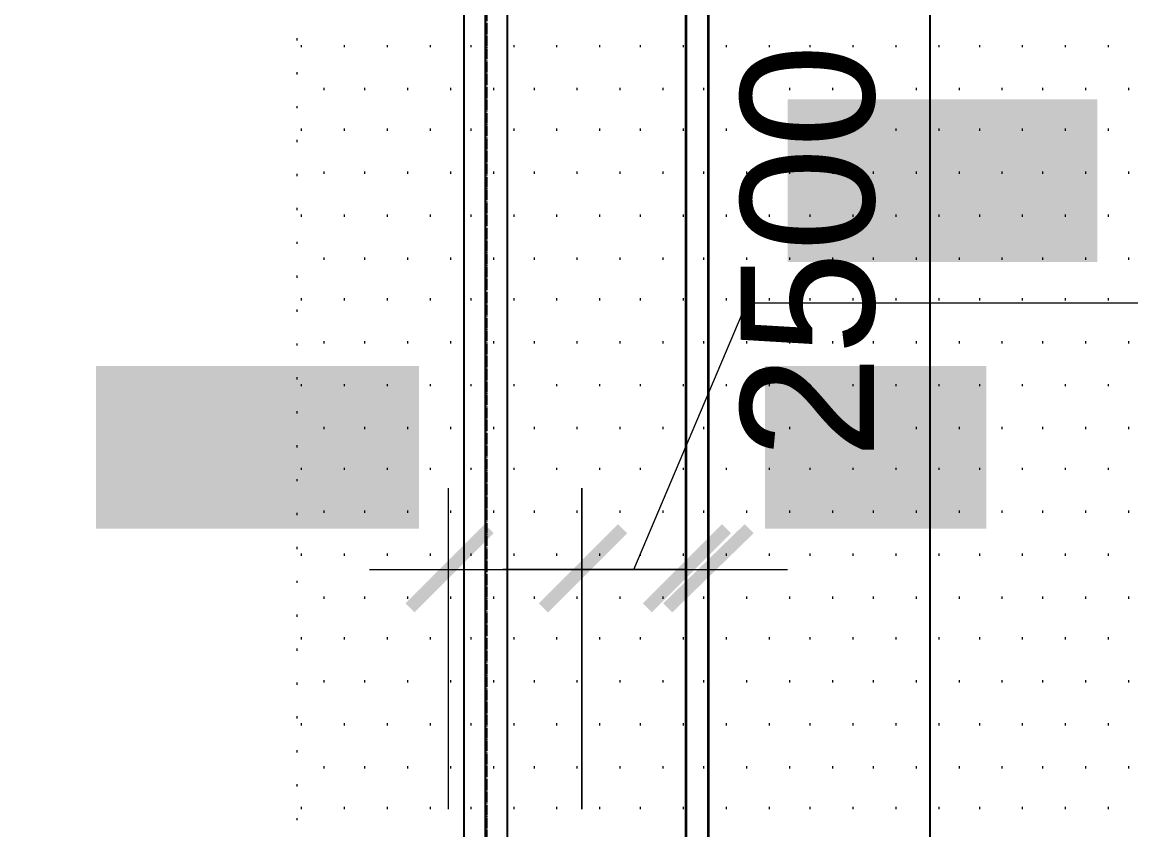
# Model space of a CAD drawing. Header units: millimetres. Extents: x -383313 to -161684, y -117025 to 99224.
# Drawn here: x -331384 to -329284, y -21665 to -20153 of the extents above; entities that cross this region are included whole.
import ezdxf

# ---------------------------------------------------------------- set-up
doc = ezdxf.new("R2010")
doc.units = ezdxf.units.MM
doc.header["$MEASUREMENT"] = 0
doc.linetypes.add('PS-GOST2.303 5', pattern=[24, 20, -1.5, 1, -1.5])
doc.layers.get('Defpoints').update_dxf_attribs({"color": 31})
for name, color, linetype in [('001__КОНСТРУКТИВ__Двери', 13, 'Continuous'), ('001__КОНСТРУКТИВ__размеры внутр.', 7, 'Continuous'), ('PDF_Geometry', 7, 'Continuous'), ('PDF_Solid Fills', 7, 'Continuous'), ('PS_Оси', 5, 'PS-GOST2.303 5')]:
    doc.layers.add(name, color=color, linetype=linetype)
doc.styles.add('PSTUDIO', font='arial.ttf')
doc.dimstyles.new('PS_TICK', dxfattribs={"dimscale": 100, "dimtxt": 2.5, "dimasz": 1, "dimexe": 2, "dimexo": 2, "dimgap": 1, "dimtad": 1, "dimdec": 0, "dimzin": 0, "dimdsep": 46, "dimtxsty": 'PSTUDIO', "dimblk": 'ARCHTICK', "dimcen": 2, "dimdle": 1.5, "dimse1": 1, "dimse2": 1, "dimadec": 0, "dimazin": 0, "dimtfac": 1, "dimtdec": 0, "dimtix": 1, "dimtmove": 1, "dimatfit": 3, "dimldrblk": 'ARCHTICK', "dimfxl": 1, "dimtolj": 1, "dimtzin": 0, "dimarcsym": 0})

# ---------------------------------------------------------------- blocks, each defined once
blk = doc.blocks.new('_ArchTick')
at = {"color": 0, "linetype": 'ByBlock', "const_width": 0.15}
blk.add_lwpolyline([(-0.5, -0.5), (0.5, 0.5)], dxfattribs=at)
blk = doc.blocks.new('*D281')
at = {"layer": '001__КОНСТРУКТИВ__размеры внутр.', "color": 0, "lineweight": -2, "ltscale": 100, "transparency": 16777216}
blk.add_line((-336984.8, -5432.1), (-336984.8, -20232.4), dxfattribs=at)
at = {"layer": 'Defpoints', "color": 0, "ltscale": 100, "transparency": 16777216}
for p in [(-330226.1, -5582.1), (-336984.8, -20082.4), (-335014.1, -20082.4)]:
    blk.add_point(p, dxfattribs=at)
at = {"layer": '001__КОНСТРУКТИВ__размеры внутр.', "color": 0, "lineweight": -2, "ltscale": 100, "transparency": 16777216, "xscale": 100, "yscale": 100, "zscale": 100}
for p, rotation in [((-336984.8, -5582.1), 90), ((-336984.8, -20082.4), 270)]:
    blk.add_blockref('_ArchTick', p, dxfattribs=dict(at, rotation=rotation))
at = {"layer": '001__КОНСТРУКТИВ__размеры внутр.', "color": 0, "ltscale": 100, "transparency": 16777216, "insert": (-337212.4, -12832.2), "char_height": 250, "attachment_point": 5, "rotation": 90, "style": 'PSTUDIO'}
blk.add_mtext('\\A1;14500', dxfattribs=at)
blk = doc.blocks.new('*D289')
at = {"layer": '001__КОНСТРУКТИВ__размеры внутр.', "color": 0, "lineweight": -2, "ltscale": 100, "transparency": 16777216}
blk.add_line((-329684.2, -19182.1), (-329684.2, -21982.1), dxfattribs=at)
at = {"layer": 'Defpoints', "color": 0, "ltscale": 100, "transparency": 16777216}
for p in [(-330226.1, -19332.1), (-330226.1, -21832.1), (-329684.2, -21832.1)]:
    blk.add_point(p, dxfattribs=at)
at = {"layer": '001__КОНСТРУКТИВ__размеры внутр.', "color": 0, "lineweight": -2, "ltscale": 100, "transparency": 16777216, "xscale": 100, "yscale": 100, "zscale": 100}
for p, rotation in [((-329684.2, -19332.1), 90), ((-329684.2, -21832.1), 270)]:
    blk.add_blockref('_ArchTick', p, dxfattribs=dict(at, rotation=rotation))
at = {"layer": '001__КОНСТРУКТИВ__размеры внутр.', "color": 0, "ltscale": 100, "transparency": 16777216, "insert": (-329911.8, -20582.1), "char_height": 250, "attachment_point": 5, "rotation": 90, "style": 'PSTUDIO'}
blk.add_mtext('\\A1;2500', dxfattribs=at)
blk = doc.blocks.new('A$Cf5759c35')
at = {"layer": 'PDF_Solid Fills'}
for points in [[(28629.9, -2057.4), (28608.7, -2057.4), (28604.5, -2061.6), (28600.2, -2065.9), (28596, -2074.3), (28591.8, -2078.6), (28587.5, -2082.8), (28583.3, -2091.3), (28579.1, -2091.3), (28570.6, -2095.5), (28566.4, -2099.7), (28562.1, -2104), (28553.7, -2108.2), (28596, -2112.4), (28596, -2307.2), (28629.9, -2307.2)], [(28786.5, -2057.4), (28786.5, -2057.4), (28765.3, -2057.4), (28756.9, -2061.6), (28752.6, -2061.6), (28744.2, -2065.9), (28739.9, -2070.1), (28735.7, -2074.3), (28731.5, -2078.6), (28790.7, -2082.8), (28795, -2082.8), (28803.4, -2082.8), (28807.7, -2087), (28811.9, -2087), (28820.4, -2091.3), (28824.6, -2095.5), (28824.6, -2099.7), (28828.8, -2104), (28833.1, -2112.4), (28837.3, -2116.7), (28837.3, -2125.1), (28837.3, -2129.4), (28837.3, -2137.8), (28837.3, -2142.1), (28837.3, -2150.5), (28837.3, -2159), (28833.1, -2163.2), (28833.1, -2171.7), (28828.8, -2175.9), (28824.6, -2180.2), (28820.4, -2184.4), (28816.1, -2188.6), (28841.5, -2188.6), (28841.5, -2197.1), (28841.5, -2197.1), (28841.5, -2205.6), (28841.5, -2214), (28841.5, -2218.3), (28837.3, -2226.7), (28837.3, -2235.2), (28837.3, -2235.2), (28833.1, -2243.7), (28833.1, -2252.1), (28828.8, -2256.4), (28824.6, -2260.6), (28824.6, -2264.8), (28820.4, -2269.1), (28811.9, -2277.5), (28807.7, -2281.8), (28803.4, -2281.8), (28799.2, -2286), (28790.7, -2286), (28782.3, -2286), (28841.5, -2290.2), (28845.8, -2286), (28850, -2277.5), (28854.2, -2273.3), (28854.2, -2264.8), (28858.5, -2260.6), (28862.7, -2252.1), (28862.7, -2252.1), (28862.7, -2247.9), (28866.9, -2243.7), (28866.9, -2235.2), (28866.9, -2231), (28871.2, -2222.5), (28871.2, -2218.3), (28871.2, -2209.8), (28871.2, -2201.3), (28871.2, -2192.9), (28871.2, -2184.4), (28871.2, -2175.9), (28871.2, -2175.9), (28871.2, -2167.5), (28871.2, -2159), (28871.2, -2150.5), (28871.2, -2142.1), (28871.2, -2133.6), (28866.9, -2129.4), (28866.9, -2120.9), (28866.9, -2116.7), (28862.7, -2112.4), (28862.7, -2108.2), (28862.7, -2104), (28858.5, -2099.7), (28854.2, -2091.3), (28850, -2087), (28845.8, -2082.8), (28841.5, -2078.6), (28837.3, -2074.3), (28833.1, -2070.1), (28824.6, -2065.9), (28820.4, -2061.6), (28811.9, -2061.6), (28807.7, -2057.4), (28799.2, -2057.4), (28795, -2057.4)], [(28731.5, -2078.6), (28727.2, -2082.8), (28723, -2087), (28718.8, -2095.5), (28714.5, -2099.7), (28714.5, -2104), (28710.3, -2112.4), (28710.3, -2116.7), (28710.3, -2125.1), (28706.1, -2133.6), (28706.1, -2142.1), (28706.1, -2146.3), (28710.3, -2150.5), (28710.3, -2159), (28710.3, -2167.5), (28714.5, -2171.7), (28714.5, -2180.2), (28718.8, -2184.4), (28723, -2188.6), (28723, -2197.1), (28727.2, -2201.3), (28790.7, -2197.1), (28782.3, -2197.1), (28778, -2192.9), (28769.6, -2192.9), (28765.3, -2188.6), (28761.1, -2184.4), (28752.6, -2180.2), (28752.6, -2180.2), (28748.4, -2175.9), (28744.2, -2167.5), (28744.2, -2163.2), (28739.9, -2154.8), (28739.9, -2150.5), (28739.9, -2142.1), (28739.9, -2133.6), (28739.9, -2129.4), (28744.2, -2120.9), (28744.2, -2116.7), (28748.4, -2108.2), (28748.4, -2104), (28752.6, -2099.7), (28761.1, -2091.3), (28765.3, -2087), (28769.6, -2087), (28778, -2082.8), (28782.3, -2082.8), (28790.7, -2082.8)], [(29057.4, -2061.6), (28930.4, -2061.6), (28909.3, -2188.6), (28938.9, -2192.9), (28938.9, -2188.6), (28943.1, -2184.4), (28951.6, -2180.2), (28955.8, -2175.9), (28955.8, -2175.9), (28960.1, -2171.7), (28968.5, -2171.7), (28977, -2167.5), (28981.2, -2167.5), (29044.7, -2163.2), (29044.7, -2163.2), (29040.5, -2159), (28943.1, -2159), (28955.8, -2091.3), (29057.4, -2091.3)], [(28553.7, -2108.2), (28549.4, -2112.4), (28545.2, -2116.7), (28536.7, -2120.9), (28536.7, -2150.5), (28536.7, -2146.3), (28545.2, -2146.3), (28549.4, -2142.1), (28553.7, -2142.1), (28562.1, -2137.8), (28570.6, -2133.6), (28570.6, -2133.6), (28574.8, -2129.4), (28583.3, -2125.1), (28587.5, -2120.9), (28591.8, -2116.7), (28596, -2112.4)], [(28989.7, -2142.1), (28989.7, -2142.1), (28977, -2142.1), (28968.5, -2146.3), (28960.1, -2146.3), (28955.8, -2150.5), (28951.6, -2154.8), (28943.1, -2159), (29040.5, -2159), (29036.3, -2154.8), (29027.8, -2150.5), (29023.6, -2146.3), (29019.3, -2146.3), (29010.9, -2142.1), (29006.6, -2142.1), (28998.2, -2142.1)], [(29044.7, -2163.2), (28981.2, -2167.5), (28989.7, -2167.5), (28998.2, -2171.7), (29006.6, -2171.7), (29010.9, -2175.9), (29015.1, -2180.2), (29019.3, -2184.4), (29023.6, -2188.6), (29027.8, -2192.9), (29032, -2197.1), (29032, -2205.6), (29036.3, -2209.8), (29036.3, -2218.3), (29036.3, -2226.7), (29036.3, -2226.7), (29036.3, -2231), (29036.3, -2239.4), (29032, -2247.9), (29032, -2252.1), (29027.8, -2260.6), (29023.6, -2264.8), (29019.3, -2269.1), (29019.3, -2269.1), (29015.1, -2277.5), (29006.6, -2277.5), (29002.4, -2281.8), (28998.2, -2286), (28989.7, -2286), (28981.2, -2286), (29044.7, -2286), (29049, -2281.8), (29049, -2281.8), (29053.2, -2273.3), (29057.4, -2269.1), (29061.7, -2264.8), (29061.7, -2256.4), (29065.9, -2252.1), (29065.9, -2243.7), (29065.9, -2235.2), (29070.1, -2231), (29070.1, -2222.5), (29070.1, -2218.3), (29065.9, -2214), (29065.9, -2205.6), (29065.9, -2197.1), (29061.7, -2192.9), (29061.7, -2184.4), (29057.4, -2180.2), (29053.2, -2175.9), (29049, -2167.5)], [(28816.1, -2188.6), (28807.7, -2192.9), (28795, -2192.9), (28790.7, -2197.1), (28727.2, -2201.3), (28731.5, -2201.3), (28739.9, -2205.6), (28744.2, -2209.8), (28748.4, -2214), (28756.9, -2218.3), (28761.1, -2218.3), (28769.6, -2222.5), (28773.8, -2222.5), (28782.3, -2222.5), (28782.3, -2222.5), (28790.7, -2222.5), (28799.2, -2222.5), (28803.4, -2218.3), (28811.9, -2218.3), (28816.1, -2214), (28816.1, -2214), (28824.6, -2209.8), (28828.8, -2205.6), (28833.1, -2201.3), (28837.3, -2197.1), (28841.5, -2188.6)], [(28934.7, -2239.4), (28900.8, -2243.7), (28905, -2243.7), (28905, -2260.6), (28909.3, -2264.8), (28909.3, -2273.3), (28913.5, -2277.5), (28917.7, -2281.8), (28922, -2286), (28926.2, -2290.2), (28930.4, -2294.5), (28934.7, -2298.7), (28943.1, -2302.9), (28947.4, -2307.2), (28955.8, -2307.2), (28960.1, -2307.2), (28968.5, -2311.4), (28977, -2311.4), (28981.2, -2311.4), (28985.5, -2311.4), (28989.7, -2311.4), (28998.2, -2311.4), (29006.6, -2307.2), (29010.9, -2307.2), (29019.3, -2302.9), (29023.6, -2302.9), (29027.8, -2298.7), (29036.3, -2294.5), (29040.5, -2290.2), (29044.7, -2286), (28981.2, -2286), (28981.2, -2286), (28977, -2286), (28968.5, -2286), (28964.3, -2281.8), (28955.8, -2277.5), (28951.6, -2273.3), (28947.4, -2269.1), (28943.1, -2264.8), (28943.1, -2260.6), (28938.9, -2252.1), (28934.7, -2247.9)], [(28739.9, -2247.9), (28714.5, -2247.9), (28714.5, -2260.6), (28718.8, -2269.1), (28718.8, -2273.3), (28723, -2281.8), (28727.2, -2286), (28731.5, -2290.2), (28735.7, -2294.5), (28735.7, -2298.7), (28744.2, -2302.9), (28748.4, -2302.9), (28752.6, -2307.2), (28761.1, -2307.2), (28769.6, -2311.4), (28773.8, -2311.4), (28782.3, -2311.4), (28786.5, -2311.4), (28795, -2311.4), (28799.2, -2311.4), (28807.7, -2307.2), (28811.9, -2307.2), (28820.4, -2302.9), (28824.6, -2298.7), (28833.1, -2298.7), (28837.3, -2294.5), (28841.5, -2290.2), (28782.3, -2286), (28782.3, -2286), (28773.8, -2286), (28765.3, -2281.8), (28761.1, -2281.8), (28756.9, -2277.5), (28752.6, -2273.3), (28748.4, -2269.1), (28744.2, -2260.6), (28744.2, -2256.4)], [(27330.2, -2556.9), (27309.1, -2556.9), (27300.6, -2561.2), (27296.4, -2561.2), (27287.9, -2565.4), (27283.7, -2565.4), (27279.4, -2569.6), (27275.2, -2573.9), (27271, -2578.1), (27266.7, -2582.3), (27262.5, -2586.6), (27258.3, -2595), (27254, -2599.3), (27254, -2607.7), (27249.8, -2612), (27249.8, -2620.4), (27249.8, -2628.9), (27279.4, -2633.1), (27279.4, -2624.7), (27283.7, -2616.2), (27283.7, -2612), (27287.9, -2603.5), (27292.1, -2599.3), (27296.4, -2595), (27296.4, -2590.8), (27304.8, -2586.6), (27309.1, -2586.6), (27313.3, -2582.3), (27321.8, -2582.3), (27330.2, -2582.3), (27393.7, -2582.3), (27385.3, -2573.9), (27385.3, -2573.9), (27381, -2569.6), (27376.8, -2569.6), (27372.6, -2565.4), (27364.1, -2561.2), (27359.9, -2561.2), (27351.4, -2556.9), (27347.2, -2556.9), (27338.7, -2556.9)], [(27596.9, -2561.2), (27469.9, -2561.2), (27448.8, -2688.2), (27478.4, -2692.4), (27478.4, -2688.2), (27482.6, -2683.9), (27491.1, -2679.7), (27495.3, -2675.5), (27495.3, -2675.5), (27499.6, -2671.2), (27508, -2671.2), (27516.5, -2667), (27520.7, -2667), (27584.2, -2662.8), (27584.2, -2662.8), (27580, -2658.5), (27482.6, -2658.5), (27495.3, -2590.8), (27596.9, -2590.8)], [(27719.7, -2556.9), (27719.7, -2556.9), (27694.3, -2556.9), (27690.1, -2561.2), (27685.8, -2561.2), (27677.4, -2565.4), (27673.1, -2569.6), (27673.1, -2569.6), (27668.9, -2573.9), (27664.7, -2582.3), (27719.7, -2582.3), (27719.7, -2582.3), (27728.2, -2582.3), (27732.4, -2582.3), (27740.9, -2586.6), (27745.1, -2590.8), (27749.3, -2595), (27753.6, -2603.5), (27753.6, -2603.5), (27757.8, -2607.7), (27757.8, -2612), (27762, -2616.2), (27762, -2620.4), (27762, -2624.7), (27766.3, -2633.1), (27766.3, -2641.6), (27766.3, -2645.8), (27766.3, -2654.3), (27766.3, -2662.8), (27766.3, -2675.5), (27766.3, -2683.9), (27766.3, -2683.9), (27766.3, -2696.6), (27766.3, -2705.1), (27766.3, -2713.6), (27766.3, -2722), (27766.3, -2726.3), (27766.3, -2734.7), (27762, -2743.2), (27762, -2747.4), (27762, -2751.7), (27757.8, -2755.9), (27757.8, -2760.1), (27753.6, -2764.4), (27753.6, -2768.6), (27749.3, -2772.8), (27740.9, -2777.1), (27736.6, -2781.3), (27732.4, -2785.5), (27723.9, -2785.5), (27719.7, -2785.5), (27664.7, -2789.8), (27668.9, -2794), (27673.1, -2798.2), (27677.4, -2802.5), (27685.8, -2802.5), (27690.1, -2806.7), (27698.5, -2806.7), (27702.8, -2810.9), (27711.2, -2810.9), (27719.7, -2810.9), (27719.7, -2810.9), (27728.2, -2810.9), (27732.4, -2810.9), (27740.9, -2806.7), (27745.1, -2806.7), (27753.6, -2802.5), (27757.8, -2798.2), (27762, -2798.2), (27766.3, -2794), (27770.5, -2789.8), (27774.7, -2785.5), (27779, -2781.3), (27783.2, -2772.8), (27783.2, -2768.6), (27787.4, -2760.1), (27791.7, -2755.9), (27791.7, -2751.7), (27791.7, -2747.4), (27795.9, -2743.2), (27795.9, -2734.7), (27795.9, -2730.5), (27795.9, -2722), (27800.1, -2713.6), (27800.1, -2709.3), (27800.1, -2700.9), (27800.1, -2692.4), (27800.1, -2683.9), (27800.1, -2679.7), (27800.1, -2671.2), (27800.1, -2662.8), (27800.1, -2654.3), (27800.1, -2650.1), (27795.9, -2641.6), (27795.9, -2637.4), (27795.9, -2628.9), (27795.9, -2624.7), (27791.7, -2616.2), (27791.7, -2612), (27787.4, -2603.5), (27783.2, -2599.3), (27783.2, -2590.8), (27779, -2586.6), (27779, -2586.6), (27774.7, -2582.3), (27770.5, -2578.1), (27766.3, -2569.6), (27757.8, -2565.4), (27753.6, -2565.4), (27753.6, -2561.2), (27745.1, -2561.2), (27740.9, -2556.9), (27732.4, -2556.9), (27723.9, -2556.9)], [(28634.1, -2556.9), (28608.7, -2556.9), (28494.4, -2717.8), (28494.4, -2747.4), (28604.5, -2747.4), (28604.5, -2806.7), (28634.1, -2806.7), (28634.1, -2747.4), (28668, -2747.4), (28668, -2717.8), (28634.1, -2717.8), (28524, -2717.8), (28604.5, -2607.7)], [(28634.1, -2556.9), (28604.5, -2607.7), (28604.5, -2717.8), (28524, -2717.8), (28634.1, -2717.8)], [(28782.3, -2556.9), (28782.3, -2556.9), (28756.9, -2556.9), (28752.6, -2561.2), (28748.4, -2561.2), (28739.9, -2565.4), (28735.7, -2569.6), (28735.7, -2569.6), (28731.5, -2573.9), (28727.2, -2582.3), (28782.3, -2582.3), (28782.3, -2582.3), (28790.7, -2582.3), (28795, -2582.3), (28803.4, -2586.6), (28807.7, -2590.8), (28811.9, -2595), (28816.1, -2603.5), (28816.1, -2603.5), (28820.4, -2607.7), (28820.4, -2612), (28824.6, -2616.2), (28824.6, -2620.4), (28824.6, -2624.7), (28828.8, -2633.1), (28828.8, -2641.6), (28828.8, -2645.8), (28828.8, -2654.3), (28828.8, -2662.8), (28828.8, -2675.5), (28828.8, -2683.9), (28828.8, -2683.9), (28828.8, -2696.6), (28828.8, -2705.1), (28828.8, -2713.6), (28828.8, -2722), (28828.8, -2726.3), (28828.8, -2734.7), (28824.6, -2743.2), (28824.6, -2747.4), (28824.6, -2751.7), (28820.4, -2755.9), (28820.4, -2760.1), (28816.1, -2764.4), (28816.1, -2768.6), (28811.9, -2772.8), (28803.4, -2777.1), (28799.2, -2781.3), (28795, -2785.5), (28786.5, -2785.5), (28782.3, -2785.5), (28727.2, -2789.8), (28731.5, -2794), (28735.7, -2798.2), (28739.9, -2802.5), (28748.4, -2802.5), (28752.6, -2806.7), (28761.1, -2806.7), (28765.3, -2810.9), (28773.8, -2810.9), (28782.3, -2810.9), (28782.3, -2810.9), (28790.7, -2810.9), (28795, -2810.9), (28803.4, -2806.7), (28807.7, -2806.7), (28816.1, -2802.5), (28820.4, -2798.2), (28824.6, -2798.2), (28828.8, -2794), (28833.1, -2789.8), (28837.3, -2785.5), (28841.5, -2781.3), (28845.8, -2772.8), (28845.8, -2768.6), (28850, -2760.1), (28854.2, -2755.9), (28854.2, -2751.7), (28854.2, -2747.4), (28858.5, -2743.2), (28858.5, -2734.7), (28858.5, -2730.5), (28858.5, -2722), (28862.7, -2713.6), (28862.7, -2709.3), (28862.7, -2700.9), (28862.7, -2692.4), (28862.7, -2683.9), (28862.7, -2679.7), (28862.7, -2671.2), (28862.7, -2662.8), (28862.7, -2654.3), (28862.7, -2650.1), (28858.5, -2641.6), (28858.5, -2637.4), (28858.5, -2628.9), (28858.5, -2624.7), (28854.2, -2616.2), (28854.2, -2612), (28850, -2603.5), (28845.8, -2599.3), (28845.8, -2590.8), (28841.5, -2586.6), (28841.5, -2586.6), (28837.3, -2582.3), (28833.1, -2578.1), (28828.8, -2569.6), (28820.4, -2565.4), (28816.1, -2565.4), (28816.1, -2561.2), (28807.7, -2561.2), (28803.4, -2556.9), (28795, -2556.9), (28786.5, -2556.9)], [(27393.7, -2582.3), (27330.2, -2582.3), (27347.2, -2582.3), (27351.4, -2586.6), (27359.9, -2590.8), (27364.1, -2595), (27364.1, -2595), (27368.3, -2599.3), (27372.6, -2603.5), (27376.8, -2612), (27376.8, -2616.2), (27376.8, -2624.7), (27376.8, -2628.9), (27376.8, -2637.4), (27372.6, -2641.6), (27372.6, -2650.1), (27368.3, -2654.3), (27364.1, -2662.8), (27359.9, -2662.8), (27355.6, -2667), (27351.4, -2671.2), (27347.2, -2675.5), (27342.9, -2683.9), (27338.7, -2688.2), (27334.5, -2692.4), (27326, -2696.6), (27321.8, -2700.9), (27313.3, -2709.3), (27309.1, -2713.6), (27300.6, -2717.8), (27296.4, -2726.3), (27287.9, -2730.5), (27283.7, -2734.7), (27279.4, -2739), (27275.2, -2743.2), (27271, -2747.4), (27266.7, -2751.7), (27262.5, -2755.9), (27258.3, -2760.1), (27254, -2768.6), (27254, -2772.8), (27249.8, -2781.3), (27245.6, -2785.5), (27245.6, -2785.5), (27245.6, -2794), (27245.6, -2798.2), (27241.3, -2806.7), (27410.7, -2806.7), (27410.7, -2777.1), (27287.9, -2777.1), (27287.9, -2777.1), (27287.9, -2772.8), (27292.1, -2764.4), (27300.6, -2760.1), (27300.6, -2760.1), (27304.8, -2755.9), (27309.1, -2751.7), (27313.3, -2747.4), (27321.8, -2743.2), (27326, -2734.7), (27334.5, -2730.5), (27334.5, -2726.3), (27342.9, -2722), (27351.4, -2717.8), (27355.6, -2709.3), (27359.9, -2705.1), (27364.1, -2700.9), (27372.6, -2696.6), (27376.8, -2692.4), (27376.8, -2688.2), (27381, -2683.9), (27385.3, -2683.9), (27389.5, -2675.5), (27393.7, -2671.2), (27398, -2667), (27398, -2658.5), (27402.2, -2654.3), (27402.2, -2650.1), (27406.4, -2645.8), (27406.4, -2637.4), (27406.4, -2633.1), (27406.4, -2624.7), (27406.4, -2624.7), (27406.4, -2616.2), (27406.4, -2612), (27406.4, -2603.5), (27402.2, -2599.3), (27398, -2590.8), (27398, -2586.6)], [(27664.7, -2582.3), (27660.4, -2586.6), (27656.2, -2590.8), (27652, -2599.3), (27647.7, -2603.5), (27647.7, -2612), (27643.5, -2612), (27643.5, -2620.4), (27643.5, -2624.7), (27639.3, -2633.1), (27639.3, -2637.4), (27639.3, -2645.8), (27639.3, -2650.1), (27639.3, -2658.5), (27639.3, -2667), (27635, -2675.5), (27635, -2683.9), (27635, -2688.2), (27635, -2696.6), (27639.3, -2705.1), (27639.3, -2713.6), (27639.3, -2722), (27639.3, -2730.5), (27639.3, -2734.7), (27643.5, -2743.2), (27643.5, -2747.4), (27647.7, -2755.9), (27647.7, -2760.1), (27652, -2764.4), (27652, -2772.8), (27656.2, -2777.1), (27660.4, -2781.3), (27660.4, -2785.5), (27664.7, -2789.8), (27719.7, -2785.5), (27715.5, -2785.5), (27711.2, -2785.5), (27702.8, -2781.3), (27698.5, -2781.3), (27694.3, -2777.1), (27685.8, -2772.8), (27681.6, -2764.4), (27681.6, -2764.4), (27681.6, -2760.1), (27677.4, -2755.9), (27677.4, -2751.7), (27673.1, -2747.4), (27673.1, -2739), (27673.1, -2734.7), (27668.9, -2726.3), (27668.9, -2717.8), (27668.9, -2709.3), (27668.9, -2700.9), (27668.9, -2692.4), (27668.9, -2683.9), (27668.9, -2675.5), (27668.9, -2667), (27668.9, -2658.5), (27668.9, -2650.1), (27668.9, -2641.6), (27673.1, -2637.4), (27673.1, -2628.9), (27673.1, -2624.7), (27677.4, -2616.2), (27677.4, -2612), (27681.6, -2607.7), (27681.6, -2603.5), (27685.8, -2599.3), (27690.1, -2595), (27694.3, -2590.8), (27698.5, -2586.6), (27702.8, -2582.3), (27711.2, -2582.3), (27719.7, -2582.3)], [(28727.2, -2582.3), (28723, -2586.6), (28718.8, -2590.8), (28714.5, -2599.3), (28710.3, -2603.5), (28710.3, -2612), (28706.1, -2612), (28706.1, -2620.4), (28706.1, -2624.7), (28701.8, -2633.1), (28701.8, -2637.4), (28701.8, -2645.8), (28701.8, -2650.1), (28701.8, -2658.5), (28701.8, -2667), (28697.6, -2675.5), (28697.6, -2683.9), (28697.6, -2688.2), (28697.6, -2696.6), (28701.8, -2705.1), (28701.8, -2713.6), (28701.8, -2722), (28701.8, -2730.5), (28701.8, -2734.7), (28706.1, -2743.2), (28706.1, -2747.4), (28710.3, -2755.9), (28710.3, -2760.1), (28714.5, -2764.4), (28714.5, -2772.8), (28718.8, -2777.1), (28723, -2781.3), (28723, -2785.5), (28727.2, -2789.8), (28782.3, -2785.5), (28778, -2785.5), (28773.8, -2785.5), (28765.3, -2781.3), (28761.1, -2781.3), (28756.9, -2777.1), (28748.4, -2772.8), (28744.2, -2764.4), (28744.2, -2764.4), (28744.2, -2760.1), (28739.9, -2755.9), (28739.9, -2751.7), (28735.7, -2747.4), (28735.7, -2739), (28735.7, -2734.7), (28731.5, -2726.3), (28731.5, -2717.8), (28731.5, -2709.3), (28731.5, -2700.9), (28731.5, -2692.4), (28731.5, -2683.9), (28731.5, -2675.5), (28731.5, -2667), (28731.5, -2658.5), (28731.5, -2650.1), (28731.5, -2641.6), (28735.7, -2637.4), (28735.7, -2628.9), (28735.7, -2624.7), (28739.9, -2616.2), (28739.9, -2612), (28744.2, -2607.7), (28744.2, -2603.5), (28748.4, -2599.3), (28752.6, -2595), (28756.9, -2590.8), (28761.1, -2586.6), (28765.3, -2582.3), (28773.8, -2582.3), (28782.3, -2582.3)], [(27529.2, -2641.6), (27529.2, -2641.6), (27516.5, -2641.6), (27508, -2645.8), (27499.6, -2645.8), (27495.3, -2650.1), (27491.1, -2654.3), (27482.6, -2658.5), (27580, -2658.5), (27575.8, -2654.3), (27567.3, -2650.1), (27563.1, -2645.8), (27558.8, -2645.8), (27550.4, -2641.6), (27546.1, -2641.6), (27537.7, -2641.6)], [(27584.2, -2662.8), (27520.7, -2667), (27529.2, -2667), (27537.7, -2671.2), (27546.1, -2671.2), (27550.4, -2675.5), (27554.6, -2679.7), (27558.8, -2683.9), (27563.1, -2688.2), (27567.3, -2692.4), (27571.5, -2696.6), (27571.5, -2705.1), (27575.8, -2709.3), (27575.8, -2717.8), (27575.8, -2726.3), (27575.8, -2726.3), (27575.8, -2730.5), (27575.8, -2739), (27571.5, -2747.4), (27571.5, -2751.7), (27567.3, -2760.1), (27563.1, -2764.4), (27558.8, -2768.6), (27558.8, -2768.6), (27554.6, -2777.1), (27546.1, -2777.1), (27541.9, -2781.3), (27537.7, -2785.5), (27529.2, -2785.5), (27520.7, -2785.5), (27584.2, -2785.5), (27588.5, -2781.3), (27588.5, -2781.3), (27592.7, -2772.8), (27596.9, -2768.6), (27601.2, -2764.4), (27601.2, -2755.9), (27605.4, -2751.7), (27605.4, -2743.2), (27605.4, -2734.7), (27609.6, -2730.5), (27609.6, -2722), (27609.6, -2717.8), (27605.4, -2713.6), (27605.4, -2705.1), (27605.4, -2696.6), (27601.2, -2692.4), (27601.2, -2683.9), (27596.9, -2679.7), (27592.7, -2675.5), (27588.5, -2667)], [(27474.2, -2739), (27440.3, -2743.2), (27444.5, -2743.2), (27444.5, -2760.1), (27448.8, -2764.4), (27448.8, -2772.8), (27453, -2777.1), (27457.2, -2781.3), (27461.5, -2785.5), (27465.7, -2789.8), (27469.9, -2794), (27474.2, -2798.2), (27482.6, -2802.5), (27486.9, -2806.7), (27495.3, -2806.7), (27499.6, -2806.7), (27508, -2810.9), (27516.5, -2810.9), (27520.7, -2810.9), (27525, -2810.9), (27529.2, -2810.9), (27537.7, -2810.9), (27546.1, -2806.7), (27550.4, -2806.7), (27558.8, -2802.5), (27563.1, -2802.5), (27567.3, -2798.2), (27575.8, -2794), (27580, -2789.8), (27584.2, -2785.5), (27520.7, -2785.5), (27520.7, -2785.5), (27516.5, -2785.5), (27508, -2785.5), (27503.8, -2781.3), (27495.3, -2777.1), (27491.1, -2772.8), (27486.9, -2768.6), (27482.6, -2764.4), (27482.6, -2760.1), (27478.4, -2751.7), (27474.2, -2747.4)]]:
    blk.add_hatch(color=8, dxfattribs=at).paths.add_polyline_path(points)
at = {"layer": 'PDF_Geometry', "color": 8, "lineweight": 35}
blk.add_lwpolyline([(38379.2, 12310.5), (28320.8, 12310.5), (28320.8, -7277.1), (28422.4, -7277.1), (28422.4, -3564.5), (28363.2, -3564.5), (28363.2, -1066.8), (28422.4, -1066.8), (28422.4, 2434.2), (28363.2, 2434.2), (28363.2, 4931.8), (28422.4, 4931.8), (28422.4, 8432.8), (28363.2, 8432.8), (28363.2, 10934.7), (28422.4, 10934.7), (28422.4, 12208.9), (38379.2, 12208.9)], dxfattribs=at)
at = {"layer": 'PDF_Geometry', "color": 8, "lineweight": 13}
for points in [[(27592.7, -1921.9), (27592.7, -1917.7)], [(27592.7, -1985.4), (27592.7, -1981.2)], [(27592.7, -2048.9), (27592.7, -2044.7)], [(27592.7, -2112.4), (27592.7, -2108.2)], [(27592.7, -2175.9), (27592.7, -2171.7)], [(27592.7, -2239.4), (27592.7, -2235.2)], [(27592.7, -2302.9), (27592.7, -2298.7)], [(27592.7, -2366.4), (27592.7, -2362.2)], [(28223.5, -2912.5), (28435.1, -2413), (29167.5, -2413)], [(27592.7, -2429.9), (27592.7, -2425.7)], [(27592.7, -2493.4), (27592.7, -2489.2)], [(27592.7, -2556.9), (27592.7, -2552.7)], [(27592.7, -2620.4), (27592.7, -2616.2)], [(27592.7, -2683.9), (27592.7, -2679.7)], [(27592.7, -2747.4), (27592.7, -2743.2)], [(27876.3, -3361.3), (27876.3, -2760.1)], [(28363.2, -3361.3), (28363.2, -2760.1)], [(27592.7, -2810.9), (27592.7, -2806.7)], [(27592.7, -2874.4), (27592.7, -2870.2)], [(27728.2, -2912.5), (28278.5, -2912.5)], [(28126.1, -2912.5), (27977.9, -2912.5)], [(28126.1, -2912.5), (28320.8, -2912.5), (28126.1, -2912.5)], [(28172.7, -2912.5), (28320.8, -2912.5), (28473.2, -2912.5)], [(28320.8, -2912.5), (28363.2, -2912.5), (28511.3, -2912.5)], [(27592.7, -2937.9), (27592.7, -2933.7)], [(27592.7, -3001.4), (27592.7, -2997.2)], [(27592.7, -3064.9), (27592.7, -3060.7)], [(27592.7, -3128.4), (27592.7, -3124.2)], [(27592.7, -3191.9), (27592.7, -3187.7)], [(27592.7, -3255.4), (27592.7, -3251.2)], [(27592.7, -3318.9), (27592.7, -3314.7)], [(27592.7, -3382.4), (27592.7, -3378.2)]]:
    blk.add_lwpolyline(points, dxfattribs=at)
at = {"layer": 'PDF_Geometry', "color": 8, "lineweight": 9}
for points in [[(27601.2, -1934.6), (27601.2, -1930.4)], [(27681.6, -1934.6), (27681.6, -1930.4)], [(27762, -1934.6), (27762, -1930.4)], [(27842.5, -1934.6), (27842.5, -1930.4)], [(27918.7, -1934.6), (27918.7, -1930.4)], [(27999.1, -1934.6), (27999.1, -1930.4)], [(28079.5, -1934.6), (28079.5, -1930.4)], [(28160, -1934.6), (28160, -1930.4)], [(28236.2, -1934.6), (28236.2, -1930.4)], [(28316.6, -1934.6), (28316.6, -1930.4)], [(28397, -1934.6), (28397, -1930.4)], [(28477.5, -1934.6), (28477.5, -1930.4)], [(28553.7, -1934.6), (28553.7, -1930.4)], [(28634.1, -1934.6), (28634.1, -1930.4)], [(28714.5, -1934.6), (28714.5, -1930.4)], [(28795, -1934.6), (28795, -1930.4)], [(28871.2, -1934.6), (28871.2, -1930.4)], [(28951.6, -1934.6), (28951.6, -1930.4)], [(29032, -1934.6), (29032, -1930.4)], [(29112.5, -1934.6), (29112.5, -1930.4)], [(27643.5, -2015.1), (27643.5, -2010.8)], [(27719.7, -2015.1), (27719.7, -2010.8)], [(27800.1, -2015.1), (27800.1, -2010.8)], [(27880.6, -2015.1), (27880.6, -2010.8)], [(27961, -2015.1), (27961, -2010.8)], [(28037.2, -2015.1), (28037.2, -2010.8)], [(28117.6, -2015.1), (28117.6, -2010.8)], [(28198.1, -2015.1), (28198.1, -2010.8)], [(28278.5, -2015.1), (28278.5, -2010.8)], [(28354.7, -2015.1), (28354.7, -2010.8)], [(28435.1, -2015.1), (28435.1, -2010.8)], [(28515.6, -2015.1), (28515.6, -2010.8)], [(28596, -2015.1), (28596, -2010.8)], [(28672.2, -2015.1), (28672.2, -2010.8)], [(28752.6, -2015.1), (28752.6, -2010.8)], [(28833.1, -2015.1), (28833.1, -2010.8)], [(28913.5, -2015.1), (28913.5, -2010.8)], [(28989.7, -2015.1), (28989.7, -2010.8)], [(29070.1, -2015.1), (29070.1, -2010.8)], [(29150.6, -2015.1), (29150.6, -2010.8)], [(27601.2, -2091.3), (27601.2, -2087)], [(27681.6, -2091.3), (27681.6, -2087)], [(27762, -2091.3), (27762, -2087)], [(27842.5, -2091.3), (27842.5, -2087)], [(27918.7, -2091.3), (27918.7, -2087)], [(27999.1, -2091.3), (27999.1, -2087)], [(28079.5, -2091.3), (28079.5, -2087)], [(28160, -2091.3), (28160, -2087)], [(28236.2, -2091.3), (28236.2, -2087)], [(28316.6, -2091.3), (28316.6, -2087)], [(28397, -2091.3), (28397, -2087)], [(28477.5, -2091.3), (28477.5, -2087)], [(28553.7, -2091.3), (28553.7, -2087)], [(28634.1, -2091.3), (28634.1, -2087)], [(28714.5, -2091.3), (28714.5, -2087)], [(28795, -2091.3), (28795, -2087)], [(28871.2, -2091.3), (28871.2, -2087)], [(28951.6, -2091.3), (28951.6, -2087)], [(29032, -2091.3), (29032, -2087)], [(29112.5, -2091.3), (29112.5, -2087)], [(27643.5, -2171.7), (27643.5, -2167.5)], [(27719.7, -2171.7), (27719.7, -2167.5)], [(27800.1, -2171.7), (27800.1, -2167.5)], [(27880.6, -2171.7), (27880.6, -2167.5)], [(27961, -2171.7), (27961, -2167.5)], [(28037.2, -2171.7), (28037.2, -2167.5)], [(28117.6, -2171.7), (28117.6, -2167.5)], [(28198.1, -2171.7), (28198.1, -2167.5)], [(28278.5, -2171.7), (28278.5, -2167.5)], [(28354.7, -2171.7), (28354.7, -2167.5)], [(28435.1, -2171.7), (28435.1, -2167.5)], [(28515.6, -2171.7), (28515.6, -2167.5)], [(28596, -2171.7), (28596, -2167.5)], [(28672.2, -2171.7), (28672.2, -2167.5)], [(28752.6, -2171.7), (28752.6, -2167.5)], [(28833.1, -2171.7), (28833.1, -2167.5)], [(28913.5, -2171.7), (28913.5, -2167.5)], [(28989.7, -2171.7), (28989.7, -2167.5)], [(29070.1, -2171.7), (29070.1, -2167.5)], [(29150.6, -2171.7), (29150.6, -2167.5)], [(27601.2, -2252.1), (27601.2, -2247.9)], [(27681.6, -2252.1), (27681.6, -2247.9)], [(27762, -2252.1), (27762, -2247.9)], [(27842.5, -2252.1), (27842.5, -2247.9)], [(27918.7, -2252.1), (27918.7, -2247.9)], [(27999.1, -2252.1), (27999.1, -2247.9)], [(28079.5, -2252.1), (28079.5, -2247.9)], [(28160, -2252.1), (28160, -2247.9)], [(28236.2, -2252.1), (28236.2, -2247.9)], [(28316.6, -2252.1), (28316.6, -2247.9)], [(28397, -2252.1), (28397, -2247.9)], [(28477.5, -2252.1), (28477.5, -2247.9)], [(28553.7, -2252.1), (28553.7, -2247.9)], [(28634.1, -2252.1), (28634.1, -2247.9)], [(28714.5, -2252.1), (28714.5, -2247.9)], [(28795, -2252.1), (28795, -2247.9)], [(28871.2, -2252.1), (28871.2, -2247.9)], [(28951.6, -2252.1), (28951.6, -2247.9)], [(29032, -2252.1), (29032, -2247.9)], [(29112.5, -2252.1), (29112.5, -2247.9)], [(27643.5, -2332.6), (27643.5, -2328.3)], [(27719.7, -2332.6), (27719.7, -2328.3)], [(27800.1, -2332.6), (27800.1, -2328.3)], [(27880.6, -2332.6), (27880.6, -2328.3)], [(27961, -2332.6), (27961, -2328.3)], [(28037.2, -2332.6), (28037.2, -2328.3)], [(28117.6, -2332.6), (28117.6, -2328.3)], [(28198.1, -2332.6), (28198.1, -2328.3)], [(28278.5, -2332.6), (28278.5, -2328.3)], [(28354.7, -2332.6), (28354.7, -2328.3)], [(28435.1, -2332.6), (28435.1, -2328.3)], [(28515.6, -2332.6), (28515.6, -2328.3)], [(28596, -2332.6), (28596, -2328.3)], [(28672.2, -2332.6), (28672.2, -2328.3)], [(28752.6, -2332.6), (28752.6, -2328.3)], [(28833.1, -2332.6), (28833.1, -2328.3)], [(28913.5, -2332.6), (28913.5, -2328.3)], [(28989.7, -2332.6), (28989.7, -2328.3)], [(29070.1, -2332.6), (29070.1, -2328.3)], [(29150.6, -2332.6), (29150.6, -2328.3)], [(27601.2, -2408.8), (27601.2, -2404.5)], [(27681.6, -2408.8), (27681.6, -2404.5)], [(27762, -2408.8), (27762, -2404.5)], [(27842.5, -2408.8), (27842.5, -2404.5)], [(27918.7, -2408.8), (27918.7, -2404.5)], [(27999.1, -2408.8), (27999.1, -2404.5)], [(28079.5, -2408.8), (28079.5, -2404.5)], [(28160, -2408.8), (28160, -2404.5)], [(28236.2, -2408.8), (28236.2, -2404.5)], [(28316.6, -2408.8), (28316.6, -2404.5)], [(28397, -2408.8), (28397, -2404.5)], [(28477.5, -2408.8), (28477.5, -2404.5)], [(28553.7, -2408.8), (28553.7, -2404.5)], [(28634.1, -2408.8), (28634.1, -2404.5)], [(28714.5, -2408.8), (28714.5, -2404.5)], [(28795, -2408.8), (28795, -2404.5)], [(28871.2, -2408.8), (28871.2, -2404.5)], [(28951.6, -2408.8), (28951.6, -2404.5)], [(29032, -2408.8), (29032, -2404.5)], [(29112.5, -2408.8), (29112.5, -2404.5)], [(27643.5, -2489.2), (27643.5, -2485)], [(27719.7, -2489.2), (27719.7, -2485)], [(27800.1, -2489.2), (27800.1, -2485)], [(27880.6, -2489.2), (27880.6, -2485)], [(27961, -2489.2), (27961, -2485)], [(28037.2, -2489.2), (28037.2, -2485)], [(28117.6, -2489.2), (28117.6, -2485)], [(28198.1, -2489.2), (28198.1, -2485)], [(28278.5, -2489.2), (28278.5, -2485)], [(28354.7, -2489.2), (28354.7, -2485)], [(28435.1, -2489.2), (28435.1, -2485)], [(28515.6, -2489.2), (28515.6, -2485)], [(28596, -2489.2), (28596, -2485)], [(28672.2, -2489.2), (28672.2, -2485)], [(28752.6, -2489.2), (28752.6, -2485)], [(28833.1, -2489.2), (28833.1, -2485)], [(28913.5, -2489.2), (28913.5, -2485)], [(28989.7, -2489.2), (28989.7, -2485)], [(29070.1, -2489.2), (29070.1, -2485)], [(29150.6, -2489.2), (29150.6, -2485)], [(27601.2, -2569.6), (27601.2, -2565.4)], [(27681.6, -2569.6), (27681.6, -2565.4)], [(27762, -2569.6), (27762, -2565.4)], [(27842.5, -2569.6), (27842.5, -2565.4)], [(27918.7, -2569.6), (27918.7, -2565.4)], [(27999.1, -2569.6), (27999.1, -2565.4)], [(28079.5, -2569.6), (28079.5, -2565.4)], [(28160, -2569.6), (28160, -2565.4)], [(28236.2, -2569.6), (28236.2, -2565.4)], [(28316.6, -2569.6), (28316.6, -2565.4)], [(28397, -2569.6), (28397, -2565.4)], [(28477.5, -2569.6), (28477.5, -2565.4)], [(28553.7, -2569.6), (28553.7, -2565.4)], [(28634.1, -2569.6), (28634.1, -2565.4)], [(28714.5, -2569.6), (28714.5, -2565.4)], [(28795, -2569.6), (28795, -2565.4)], [(28871.2, -2569.6), (28871.2, -2565.4)], [(28951.6, -2569.6), (28951.6, -2565.4)], [(29032, -2569.6), (29032, -2565.4)], [(29112.5, -2569.6), (29112.5, -2565.4)], [(27643.5, -2650.1), (27643.5, -2645.8)], [(27719.7, -2650.1), (27719.7, -2645.8)], [(27800.1, -2650.1), (27800.1, -2645.8)], [(27880.6, -2650.1), (27880.6, -2645.8)], [(27961, -2650.1), (27961, -2645.8)], [(28037.2, -2650.1), (28037.2, -2645.8)], [(28117.6, -2650.1), (28117.6, -2645.8)], [(28198.1, -2650.1), (28198.1, -2645.8)], [(28278.5, -2650.1), (28278.5, -2645.8)], [(28354.7, -2650.1), (28354.7, -2645.8)], [(28435.1, -2650.1), (28435.1, -2645.8)], [(28515.6, -2650.1), (28515.6, -2645.8)], [(28596, -2650.1), (28596, -2645.8)], [(28672.2, -2650.1), (28672.2, -2645.8)], [(28752.6, -2650.1), (28752.6, -2645.8)], [(28833.1, -2650.1), (28833.1, -2645.8)], [(28913.5, -2650.1), (28913.5, -2645.8)], [(28989.7, -2650.1), (28989.7, -2645.8)], [(29070.1, -2650.1), (29070.1, -2645.8)], [(29150.6, -2650.1), (29150.6, -2645.8)], [(27601.2, -2726.3), (27601.2, -2722)], [(27681.6, -2726.3), (27681.6, -2722)], [(27762, -2726.3), (27762, -2722)], [(27842.5, -2726.3), (27842.5, -2722)], [(27918.7, -2726.3), (27918.7, -2722)], [(27999.1, -2726.3), (27999.1, -2722)], [(28079.5, -2726.3), (28079.5, -2722)], [(28160, -2726.3), (28160, -2722)], [(28236.2, -2726.3), (28236.2, -2722)], [(28316.6, -2726.3), (28316.6, -2722)], [(28397, -2726.3), (28397, -2722)], [(28477.5, -2726.3), (28477.5, -2722)], [(28553.7, -2726.3), (28553.7, -2722)], [(28634.1, -2726.3), (28634.1, -2722)], [(28714.5, -2726.3), (28714.5, -2722)], [(28795, -2726.3), (28795, -2722)], [(28871.2, -2726.3), (28871.2, -2722)], [(28951.6, -2726.3), (28951.6, -2722)], [(29032, -2726.3), (29032, -2722)], [(29112.5, -2726.3), (29112.5, -2722)], [(27643.5, -2806.7), (27643.5, -2802.5)], [(27719.7, -2806.7), (27719.7, -2802.5)], [(27800.1, -2806.7), (27800.1, -2802.5)], [(27880.6, -2806.7), (27880.6, -2802.5)], [(27961, -2806.7), (27961, -2802.5)], [(28037.2, -2806.7), (28037.2, -2802.5)], [(28117.6, -2806.7), (28117.6, -2802.5)], [(28198.1, -2806.7), (28198.1, -2802.5)], [(28278.5, -2806.7), (28278.5, -2802.5)], [(28354.7, -2806.7), (28354.7, -2802.5)], [(28435.1, -2806.7), (28435.1, -2802.5)], [(28515.6, -2806.7), (28515.6, -2802.5)], [(28596, -2806.7), (28596, -2802.5)], [(28672.2, -2806.7), (28672.2, -2802.5)], [(28752.6, -2806.7), (28752.6, -2802.5)], [(28833.1, -2806.7), (28833.1, -2802.5)], [(28913.5, -2806.7), (28913.5, -2802.5)], [(28989.7, -2806.7), (28989.7, -2802.5)], [(29070.1, -2806.7), (29070.1, -2802.5)], [(29150.6, -2806.7), (29150.6, -2802.5)], [(27601.2, -2887.1), (27601.2, -2882.9)], [(27681.6, -2887.1), (27681.6, -2882.9)], [(27762, -2887.1), (27762, -2882.9)], [(27842.5, -2887.1), (27842.5, -2882.9)], [(27918.7, -2887.1), (27918.7, -2882.9)], [(27999.1, -2887.1), (27999.1, -2882.9)], [(28079.5, -2887.1), (28079.5, -2882.9)], [(28160, -2887.1), (28160, -2882.9)], [(28236.2, -2887.1), (28236.2, -2882.9)], [(28316.6, -2887.1), (28316.6, -2882.9)], [(28397, -2887.1), (28397, -2882.9)], [(28477.5, -2887.1), (28477.5, -2882.9)], [(28553.7, -2887.1), (28553.7, -2882.9)], [(28634.1, -2887.1), (28634.1, -2882.9)], [(28714.5, -2887.1), (28714.5, -2882.9)], [(28795, -2887.1), (28795, -2882.9)], [(28871.2, -2887.1), (28871.2, -2882.9)], [(28951.6, -2887.1), (28951.6, -2882.9)], [(29032, -2887.1), (29032, -2882.9)], [(29112.5, -2887.1), (29112.5, -2882.9)], [(27643.5, -2967.6), (27643.5, -2963.3)], [(27719.7, -2967.6), (27719.7, -2963.3)], [(27800.1, -2967.6), (27800.1, -2963.3)], [(27880.6, -2967.6), (27880.6, -2963.3)], [(27961, -2967.6), (27961, -2963.3)], [(28037.2, -2967.6), (28037.2, -2963.3)], [(28117.6, -2967.6), (28117.6, -2963.3)], [(28198.1, -2967.6), (28198.1, -2963.3)], [(28278.5, -2967.6), (28278.5, -2963.3)], [(28354.7, -2967.6), (28354.7, -2963.3)], [(28435.1, -2967.6), (28435.1, -2963.3)], [(28515.6, -2967.6), (28515.6, -2963.3)], [(28596, -2967.6), (28596, -2963.3)], [(28672.2, -2967.6), (28672.2, -2963.3)], [(28752.6, -2967.6), (28752.6, -2963.3)], [(28833.1, -2967.6), (28833.1, -2963.3)], [(28913.5, -2967.6), (28913.5, -2963.3)], [(28989.7, -2967.6), (28989.7, -2963.3)], [(29070.1, -2967.6), (29070.1, -2963.3)], [(29150.6, -2967.6), (29150.6, -2963.3)], [(27601.2, -3043.8), (27601.2, -3039.5)], [(27681.6, -3043.8), (27681.6, -3039.5)], [(27762, -3043.8), (27762, -3039.5)], [(27842.5, -3043.8), (27842.5, -3039.5)], [(27918.7, -3043.8), (27918.7, -3039.5)], [(27999.1, -3043.8), (27999.1, -3039.5)], [(28079.5, -3043.8), (28079.5, -3039.5)], [(28160, -3043.8), (28160, -3039.5)], [(28236.2, -3043.8), (28236.2, -3039.5)], [(28316.6, -3043.8), (28316.6, -3039.5)], [(28397, -3043.8), (28397, -3039.5)], [(28477.5, -3043.8), (28477.5, -3039.5)], [(28553.7, -3043.8), (28553.7, -3039.5)], [(28634.1, -3043.8), (28634.1, -3039.5)], [(28714.5, -3043.8), (28714.5, -3039.5)], [(28795, -3043.8), (28795, -3039.5)], [(28871.2, -3043.8), (28871.2, -3039.5)], [(28951.6, -3043.8), (28951.6, -3039.5)], [(29032, -3043.8), (29032, -3039.5)], [(29112.5, -3043.8), (29112.5, -3039.5)], [(27643.5, -3124.2), (27643.5, -3120)], [(27719.7, -3124.2), (27719.7, -3120)], [(27800.1, -3124.2), (27800.1, -3120)], [(27880.6, -3124.2), (27880.6, -3120)], [(27961, -3124.2), (27961, -3120)], [(28037.2, -3124.2), (28037.2, -3120)], [(28117.6, -3124.2), (28117.6, -3120)], [(28198.1, -3124.2), (28198.1, -3120)], [(28278.5, -3124.2), (28278.5, -3120)], [(28354.7, -3124.2), (28354.7, -3120)], [(28435.1, -3124.2), (28435.1, -3120)], [(28515.6, -3124.2), (28515.6, -3120)], [(28596, -3124.2), (28596, -3120)], [(28672.2, -3124.2), (28672.2, -3120)], [(28752.6, -3124.2), (28752.6, -3120)], [(28833.1, -3124.2), (28833.1, -3120)], [(28913.5, -3124.2), (28913.5, -3120)], [(28989.7, -3124.2), (28989.7, -3120)], [(29070.1, -3124.2), (29070.1, -3120)], [(29150.6, -3124.2), (29150.6, -3120)], [(27601.2, -3204.6), (27601.2, -3200.4)], [(27681.6, -3204.6), (27681.6, -3200.4)], [(27762, -3204.6), (27762, -3200.4)], [(27842.5, -3204.6), (27842.5, -3200.4)], [(27918.7, -3204.6), (27918.7, -3200.4)], [(27999.1, -3204.6), (27999.1, -3200.4)], [(28079.5, -3204.6), (28079.5, -3200.4)], [(28160, -3204.6), (28160, -3200.4)], [(28236.2, -3204.6), (28236.2, -3200.4)], [(28316.6, -3204.6), (28316.6, -3200.4)], [(28397, -3204.6), (28397, -3200.4)], [(28477.5, -3204.6), (28477.5, -3200.4)], [(28553.7, -3204.6), (28553.7, -3200.4)], [(28634.1, -3204.6), (28634.1, -3200.4)], [(28714.5, -3204.6), (28714.5, -3200.4)], [(28795, -3204.6), (28795, -3200.4)], [(28871.2, -3204.6), (28871.2, -3200.4)], [(28951.6, -3204.6), (28951.6, -3200.4)], [(29032, -3204.6), (29032, -3200.4)], [(29112.5, -3204.6), (29112.5, -3200.4)], [(27643.5, -3285.1), (27643.5, -3280.8)], [(27719.7, -3285.1), (27719.7, -3280.8)], [(27800.1, -3285.1), (27800.1, -3280.8)], [(27880.6, -3285.1), (27880.6, -3280.8)], [(27961, -3285.1), (27961, -3280.8)], [(28037.2, -3285.1), (28037.2, -3280.8)], [(28117.6, -3285.1), (28117.6, -3280.8)], [(28198.1, -3285.1), (28198.1, -3280.8)], [(28278.5, -3285.1), (28278.5, -3280.8)], [(28354.7, -3285.1), (28354.7, -3280.8)], [(28435.1, -3285.1), (28435.1, -3280.8)], [(28515.6, -3285.1), (28515.6, -3280.8)], [(28596, -3285.1), (28596, -3280.8)], [(28672.2, -3285.1), (28672.2, -3280.8)], [(28752.6, -3285.1), (28752.6, -3280.8)], [(28833.1, -3285.1), (28833.1, -3280.8)], [(28913.5, -3285.1), (28913.5, -3280.8)], [(28989.7, -3285.1), (28989.7, -3280.8)], [(29070.1, -3285.1), (29070.1, -3280.8)], [(29150.6, -3285.1), (29150.6, -3280.8)], [(27601.2, -3361.3), (27601.2, -3357)], [(27681.6, -3361.3), (27681.6, -3357)], [(27762, -3361.3), (27762, -3357)], [(27842.5, -3361.3), (27842.5, -3357)], [(27918.7, -3361.3), (27918.7, -3357)], [(27999.1, -3361.3), (27999.1, -3357)], [(28079.5, -3361.3), (28079.5, -3357)], [(28160, -3361.3), (28160, -3357)], [(28236.2, -3361.3), (28236.2, -3357)], [(28316.6, -3361.3), (28316.6, -3357)], [(28397, -3361.3), (28397, -3357)], [(28477.5, -3361.3), (28477.5, -3357)], [(28553.7, -3361.3), (28553.7, -3357)], [(28634.1, -3361.3), (28634.1, -3357)], [(28714.5, -3361.3), (28714.5, -3357)], [(28795, -3361.3), (28795, -3357)], [(28871.2, -3361.3), (28871.2, -3357)], [(28951.6, -3361.3), (28951.6, -3357)], [(29032, -3361.3), (29032, -3357)], [(29112.5, -3361.3), (29112.5, -3357)]]:
    blk.add_lwpolyline(points, dxfattribs=at)
at = {"layer": 'PDF_Geometry', "color": 8, "lineweight": 13}
for points in [[(28126.1, -2760.1), (28126.1, -3361.3)], [(28320.8, -2760.1), (28320.8, -3361.3)]]:
    blk.add_lwpolyline(points, close=True, dxfattribs=at)
at = {"layer": 'PDF_Solid Fills', "color": 8, "lineweight": 13}
for points in [[(28511.3, -2032), (28511.3, -2336.8), (29091.3, -2032)], [(28511.3, -2336.8), (29091.3, -2032), (29091.3, -2336.8)], [(27215.9, -2531.5), (27215.9, -2836.3), (27821.3, -2531.5)], [(27215.9, -2836.3), (27821.3, -2531.5), (27821.3, -2836.3)], [(28469, -2531.5), (28469, -2836.3), (28883.9, -2531.5)], [(28469, -2836.3), (28883.9, -2531.5), (28883.9, -2836.3)], [(27944.1, -2827.9), (27812.8, -2993), (27795.9, -2976)], [(27961, -2844.8), (27944.1, -2827.9), (27812.8, -2993)], [(28045.7, -2976), (28062.6, -2993), (28193.8, -2827.9)], [(28045.7, -2976), (28062.6, -2993), (28193.8, -2827.9)], [(28062.6, -2993), (28193.8, -2827.9), (28210.8, -2844.8)], [(28062.6, -2993), (28193.8, -2827.9), (28210.8, -2844.8)], [(28388.6, -2827.9), (28257.3, -2993), (28240.4, -2976)], [(28240.4, -2976), (28257.3, -2993), (28388.6, -2827.9)], [(28405.5, -2844.8), (28388.6, -2827.9), (28257.3, -2993)], [(28257.3, -2993), (28388.6, -2827.9), (28405.5, -2844.8)], [(28430.9, -2827.9), (28295.4, -2993), (28278.5, -2976)], [(28447.8, -2844.8), (28430.9, -2827.9), (28295.4, -2993)]]:
    blk.add_solid(points, dxfattribs=at)

msp = doc.modelspace()

# ---------------------------------------------------------------- linework, layer by layer
at = {"layer": '001__КОНСТРУКТИВ__Двери', "ltscale": 100}
msp.add_line((-330516.05882, -21832.0977), (-330516.05882, -19332.0977), dxfattribs=at)
msp.add_lwpolyline([(-330556.05882, -19332.0977), (-330476.05882, -19332.0977), (-330476.05882, -21832.0977), (-330556.05882, -21832.0977)], close=True, dxfattribs=at)
at = {"layer": 'PS_Оси'}
msp.add_lwpolyline([(-330514.05882, -24012.91133), (-330514.05882, -23582.0977), (-330514.05882, -17582.0977), (-330514.05882, -11582.0977), (-330514.05882, -5582.0977), (-330514.05882, -582.3977), (-330514.05882, 2825.4576)], dxfattribs=at)

# ---------------------------------------------------------------- block references
at = {"ltscale": 100}
msp.add_blockref('A$Cf5759c35', (-358461.97282, -18264.93104), dxfattribs=at)

# ---------------------------------------------------------------- dimensions: what is measured, and where the dimension line sits
at = {"layer": '001__КОНСТРУКТИВ__размеры внутр.', "ltscale": 100}
for base, p1, p2, picture, middle in [((-336984.76537, -20082.3977), (-330226.05882, -5582.0977), (-335014.05882, -20082.3977), '*D281', (-337212.40862, -12832.2477)), ((-329684.20109, -21832.0977), (-330226.05882, -19332.0977), (-330226.05882, -21832.0977), '*D289', (-329911.84434, -20582.0977))]:
    dim = msp.add_linear_dim(base=base, p1=p1, p2=p2, angle=90, dimstyle='PS_TICK', dxfattribs=at)
    dim.commit()
    dim.dimension.update_dxf_attribs({"geometry": picture, "text_midpoint": middle})

doc.saveas('drawing.dxf')
